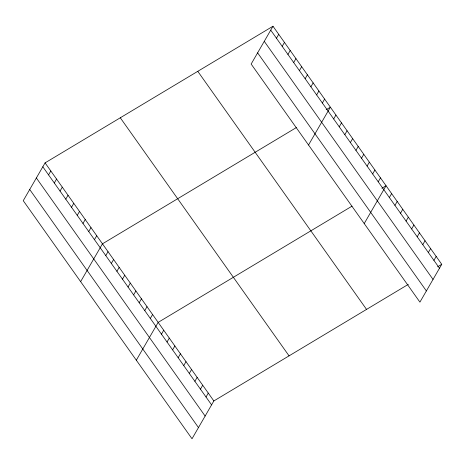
<?xml version="1.0" encoding="UTF-8"?>
<svg xmlns="http://www.w3.org/2000/svg" width="465" height="465" viewBox="0 0 465 465"><rect width="100%" height="100%" fill="white"/><g stroke="black" fill="none" stroke-linecap="round" stroke-linejoin="round"><path stroke-width="0.7" d="M272.984 26.232L251.152 64.048L419.918 302.128L441.75 264.312L272.984 26.232L45.082 162.872L23.25 200.688L192.016 438.768L213.848 400.952L408.322 284.353M48.558 174.881L50.819 170.969M54.3 182.978L56.561 179.06M60.037 191.074L62.298 187.157M65.774 199.165L68.035 195.254M71.511 207.262L73.772 203.345M77.248 215.353L79.509 211.441M82.991 223.45L85.246 219.538M88.728 231.547L90.989 227.629M94.465 239.638L96.726 235.726M80.631 281.633L102.463 243.817L296.344 127.579M105.77 255.593L108.031 251.675M111.338 263.446L113.6 259.534M116.913 271.304L119.168 267.392M122.481 279.163L124.742 275.245M128.049 287.015L130.31 283.104M276.46 38.24L278.721 34.329M133.618 294.874L135.879 290.962M282.203 46.337L284.458 42.42M139.186 302.732L141.447 298.815M287.94 54.434L290.201 50.516M144.755 310.591L147.016 306.673M293.677 62.525L295.938 58.613M150.329 318.444L152.584 314.532M299.413 70.622L301.675 66.704M136.321 360.201L158.158 322.385L352.034 206.146M305.15 78.713L307.412 74.801M161.465 334.161L163.727 330.243M310.893 86.81L313.148 82.892M167.034 342.013L169.295 338.101M316.63 94.907L318.891 90.989M172.602 349.872L174.863 345.954M322.367 102.998L324.628 99.086M178.171 357.73L180.432 353.813M308.533 144.993L330.365 107.177L326.186 109.682M183.739 365.583L186 361.671M333.672 118.953L335.933 115.035M189.313 373.442L191.568 369.524M339.241 126.806L341.502 122.894M194.881 381.3L197.143 377.382M344.815 134.664L347.07 130.746M200.45 389.153L202.711 385.241M350.383 142.523L352.644 138.605M206.018 397.011L208.279 393.094M355.952 150.375L358.213 146.463M361.52 158.234L363.781 154.322M367.088 166.092L369.35 162.175M372.657 173.945L374.918 170.033M378.225 181.803L380.486 177.892M364.223 223.56L386.055 185.744L381.881 188.249M389.368 197.52L391.629 193.603M394.936 205.373L397.197 201.461M400.505 213.232L402.766 209.314M406.073 221.09L408.334 217.172M411.641 228.943L413.902 225.031M417.21 236.801L419.471 232.884M422.784 244.66L425.045 240.742M428.352 252.512L430.613 248.601M433.921 260.371L436.182 256.453M437.571 266.817L441.75 264.312M270.723 30.149L439.489 268.229M264.265 41.333L433.031 279.413M257.61 52.859L426.376 290.939M197.776 71.325L366.542 309.405M120.29 117.779L289.056 355.859M45.082 162.872L213.848 400.952M42.821 166.79L211.587 404.87M36.363 177.973L205.129 416.053M29.708 189.499L198.474 427.579"/></g></svg>
